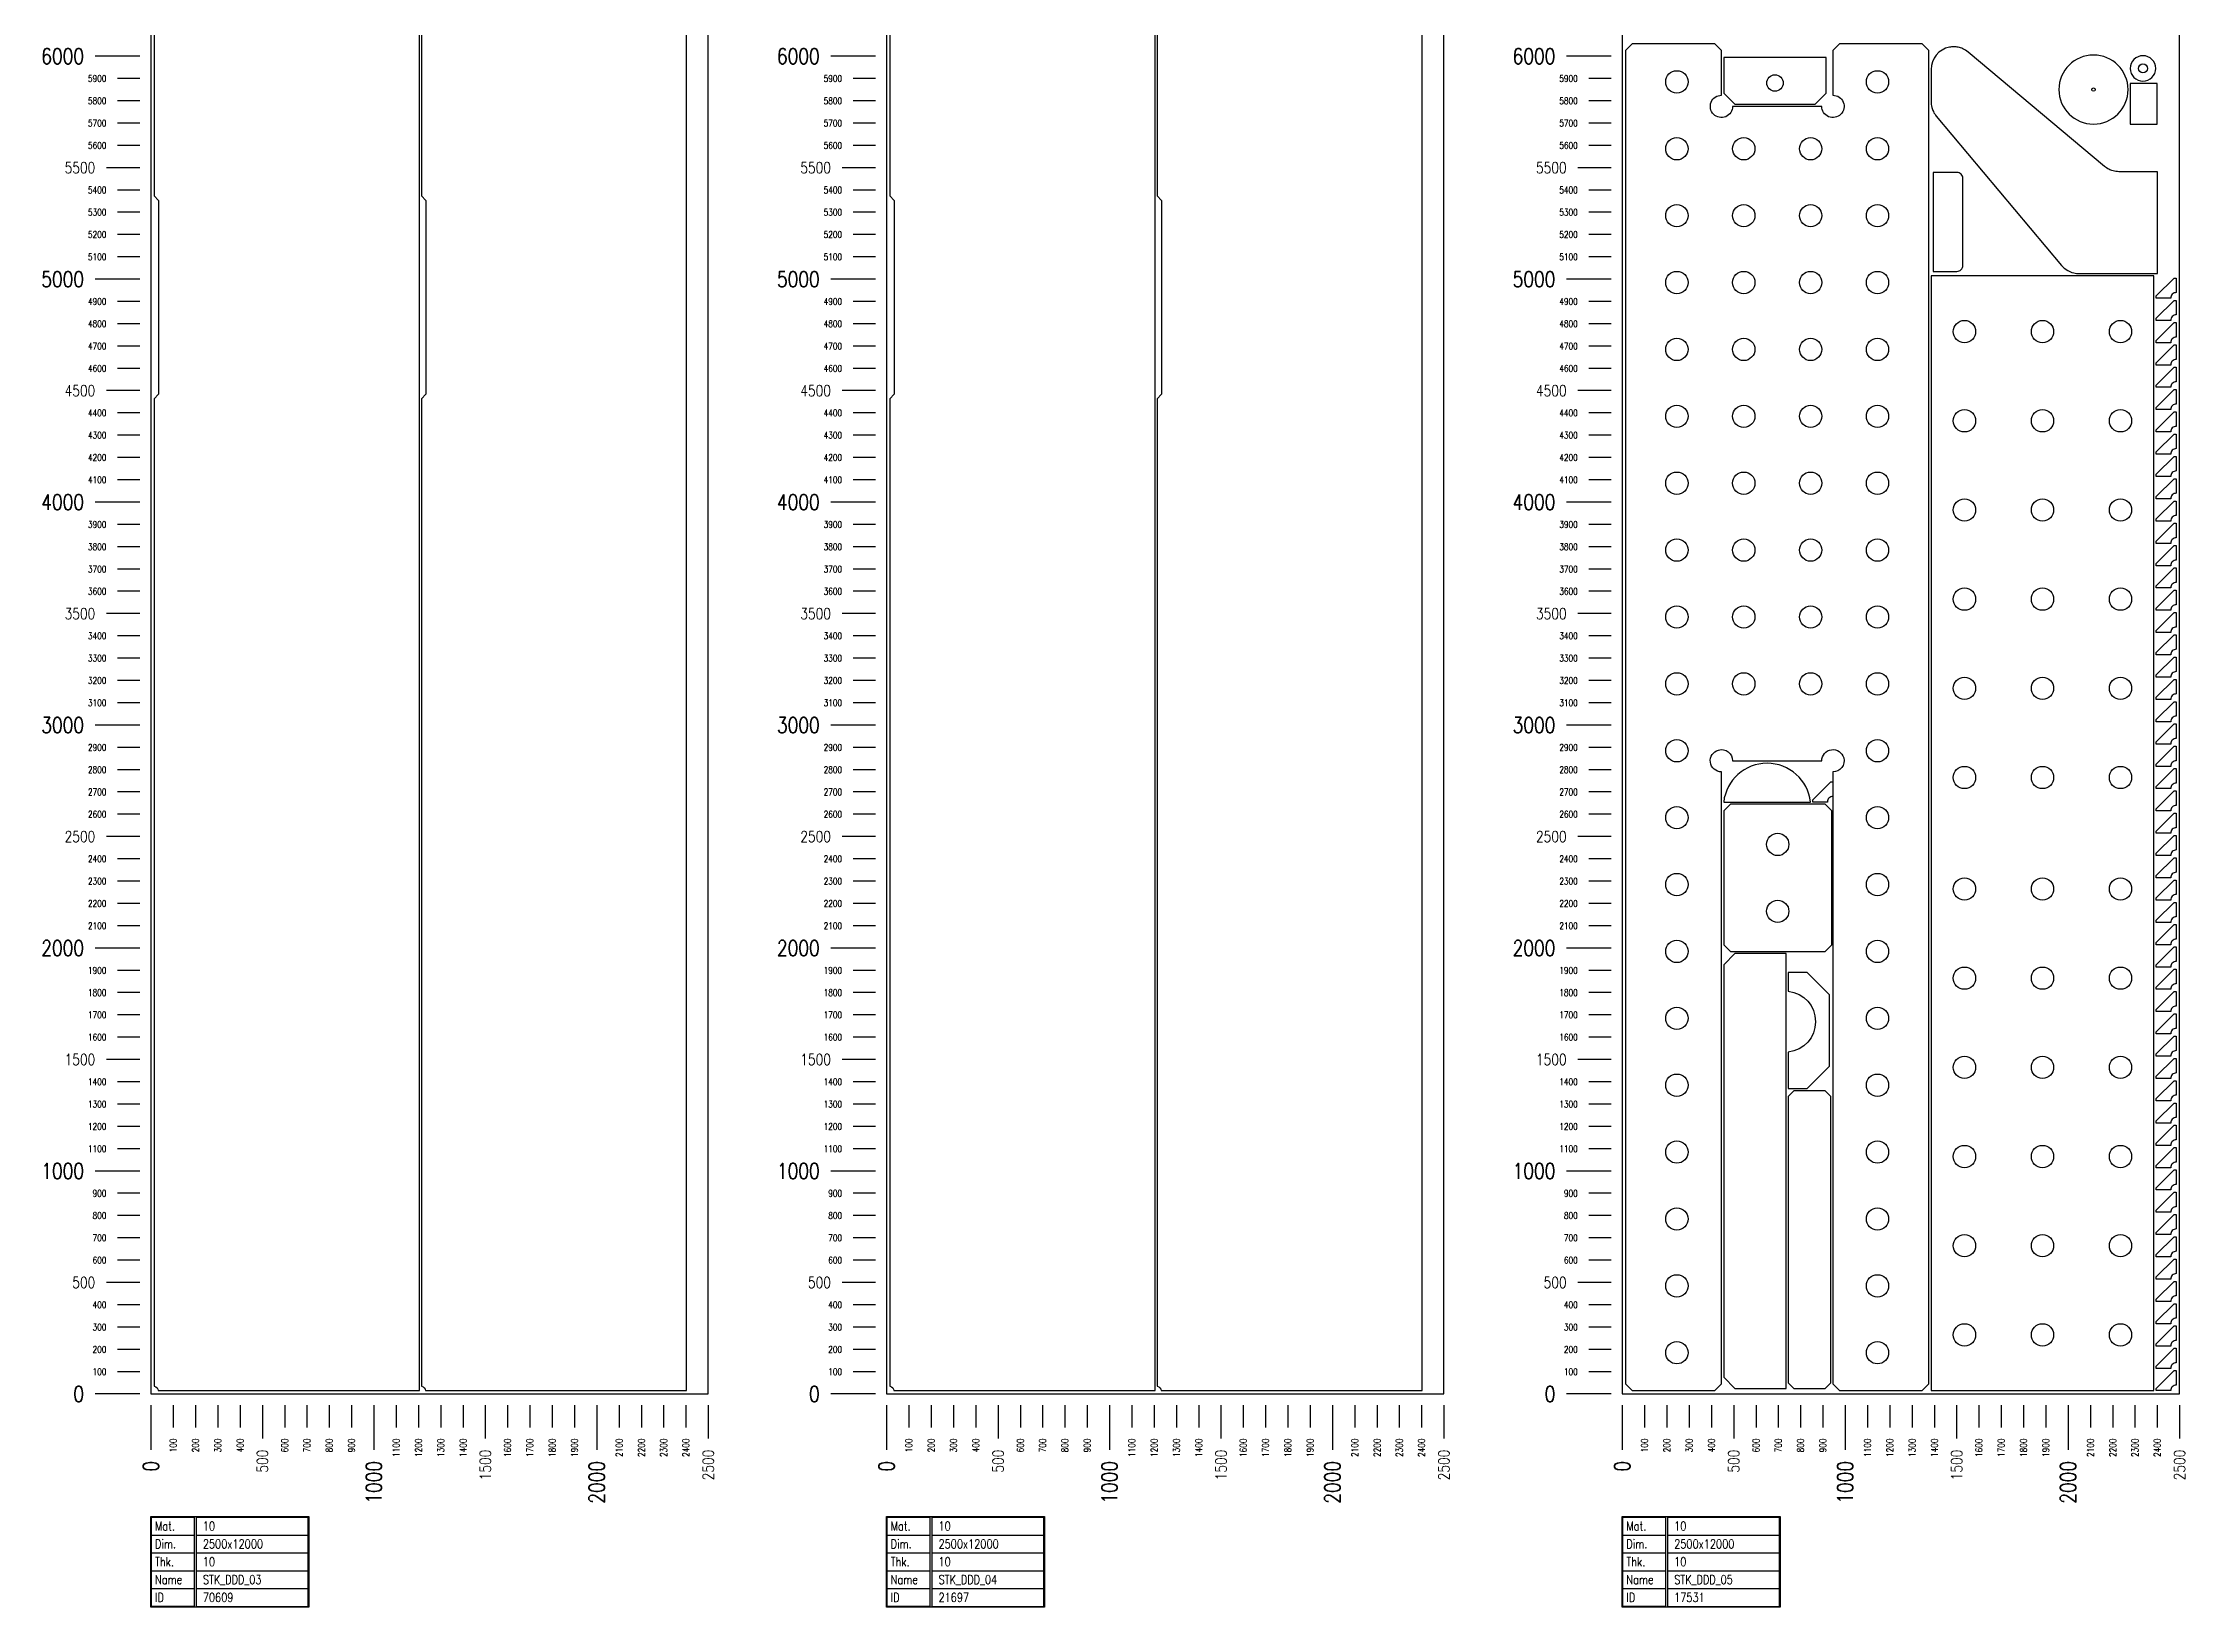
# Model space of a CAD drawing. Header units: millimetres. Extents: x 28039 to 145264, y 9873 to 40131.
# Drawn here: x 86154 to 95764, y 27140 to 34156 of the extents above; entities that cross this region are included whole.
import ezdxf
from ezdxf.enums import TextEntityAlignment as Align

# ---------------------------------------------------------------- set-up
doc = ezdxf.new("R2010")
doc.units = ezdxf.units.MM
doc.layers.add('TEXT', color=7, linetype='Continuous')
doc.styles.add('EasyCutStyle', font='romans.shx', dxfattribs={"width": 0.8})

# ---------------------------------------------------------------- blocks, each defined once
blk = doc.blocks.new('LogoSheet_70609')
at = {"color": 1}
for p, q in [((-50, 6000), (-250, 6000)), ((-50, 5000), (-250, 5000)), ((-50, 4000), (-250, 4000)), ((-50, 3000), (-250, 3000)), ((-50, 2000), (-250, 2000)), ((-50, 1000), (-250, 1000)), ((-50, 0), (-250, 0)), ((0, -50), (0, -250)), ((1000, -50), (1000, -250)), ((2000, -50), (2000, -250)), ((203.4, -553), (705.2, -553)), ((203.4, -633), (705.2, -633)), ((203.4, -713), (705.2, -713)), ((203.4, -793), (705.2, -793)), ((203.4, -873), (705.2, -873))]:
    blk.add_line(p, q, dxfattribs=at)
at = {"color": 2}
for p, q in [((-50, 5900), (-150, 5900)), ((-50, 5800), (-150, 5800)), ((-50, 5700), (-150, 5700)), ((-50, 5600), (-150, 5600)), ((-50, 5400), (-150, 5400)), ((-50, 5300), (-150, 5300)), ((-50, 5200), (-150, 5200)), ((-50, 5100), (-150, 5100)), ((-50, 4900), (-150, 4900)), ((-50, 4800), (-150, 4800)), ((-50, 4700), (-150, 4700)), ((-50, 4600), (-150, 4600)), ((-50, 4400), (-150, 4400)), ((-50, 4300), (-150, 4300)), ((-50, 4200), (-150, 4200)), ((-50, 4100), (-150, 4100)), ((-50, 3900), (-150, 3900)), ((-50, 3800), (-150, 3800)), ((-50, 3700), (-150, 3700)), ((-50, 3600), (-150, 3600)), ((-50, 3400), (-150, 3400)), ((-50, 3300), (-150, 3300)), ((-50, 3200), (-150, 3200)), ((-50, 3100), (-150, 3100)), ((-50, 2900), (-150, 2900)), ((-50, 2800), (-150, 2800)), ((-50, 2700), (-150, 2700)), ((-50, 2600), (-150, 2600)), ((-50, 2400), (-150, 2400)), ((-50, 2300), (-150, 2300)), ((-50, 2200), (-150, 2200)), ((-50, 2100), (-150, 2100)), ((-50, 1900), (-150, 1900)), ((-50, 1800), (-150, 1800)), ((-50, 1700), (-150, 1700)), ((-50, 1600), (-150, 1600)), ((-50, 1400), (-150, 1400)), ((-50, 1300), (-150, 1300)), ((-50, 1200), (-150, 1200)), ((-50, 1100), (-150, 1100)), ((-50, 900), (-150, 900)), ((-50, 800), (-150, 800)), ((-50, 700), (-150, 700)), ((-50, 600), (-150, 600)), ((-50, 400), (-150, 400)), ((-50, 300), (-150, 300)), ((-50, 200), (-150, 200)), ((-50, 100), (-150, 100)), ((100, -50), (100, -150)), ((200, -50), (200, -150)), ((300, -50), (300, -150)), ((400, -50), (400, -150)), ((600, -50), (600, -150)), ((700, -50), (700, -150)), ((800, -50), (800, -150)), ((900, -50), (900, -150)), ((1100, -50), (1100, -150)), ((1200, -50), (1200, -150)), ((1300, -50), (1300, -150)), ((1400, -50), (1400, -150)), ((1600, -50), (1600, -150)), ((1700, -50), (1700, -150)), ((1800, -50), (1800, -150)), ((1900, -50), (1900, -150)), ((2100, -50), (2100, -150)), ((2200, -50), (2200, -150)), ((2300, -50), (2300, -150)), ((2400, -50), (2400, -150))]:
    blk.add_line(p, q, dxfattribs=at)
at = {"color": 7}
for p, q in [((-50, 5500), (-200, 5500)), ((-50, 4500), (-200, 4500)), ((-50, 3500), (-200, 3500)), ((-50, 2500), (-200, 2500)), ((-50, 1500), (-200, 1500)), ((-50, 500), (-200, 500)), ((500, -50), (500, -200)), ((1500, -50), (1500, -200)), ((2500, -50), (2500, -200))]:
    blk.add_line(p, q, dxfattribs=at)
at = {"color": 5}
for p, q in [((3, -553), (193.4, -553)), ((3, -633), (193.4, -633)), ((3, -713), (193.4, -713)), ((3, -793), (193.4, -793)), ((3, -873), (193.4, -873))]:
    blk.add_line(p, q, dxfattribs=at)
blk.add_line((193.4, -633), (193.4, -953))
blk.add_lwpolyline([(0, -550), (708.2, -550), (708.2, -956), (0, -956)], close=True)
blk.add_lwpolyline([(3, -553), (193.4, -553), (193.4, -953), (3, -953)], close=True, dxfattribs=at)
at = {"color": 1}
blk.add_lwpolyline([(705.2, -553), (203.4, -553), (203.4, -953), (705.2, -953)], close=True, dxfattribs=at)
at = {"color": 7, "style": 'EasyCutStyle', "width": 0.8}
for s, height, p in [('6000', 70, (-300, 6000)), ('5900', 30, (-200, 5900)), ('5800', 30, (-200, 5800)), ('5700', 30, (-200, 5700)), ('5600', 30, (-200, 5600)), ('5500', 50, (-250, 5500)), ('5400', 30, (-200, 5400)), ('5300', 30, (-200, 5300)), ('5200', 30, (-200, 5200)), ('5100', 30, (-200, 5100)), ('5000', 70, (-300, 5000)), ('4900', 30, (-200, 4900)), ('4800', 30, (-200, 4800)), ('4700', 30, (-200, 4700)), ('4600', 30, (-200, 4600)), ('4500', 50, (-250, 4500)), ('4400', 30, (-200, 4400)), ('4300', 30, (-200, 4300)), ('4200', 30, (-200, 4200)), ('4100', 30, (-200, 4100)), ('4000', 70, (-300, 4000)), ('3900', 30, (-200, 3900)), ('3800', 30, (-200, 3800)), ('3700', 30, (-200, 3700)), ('3600', 30, (-200, 3600)), ('3500', 50, (-250, 3500)), ('3400', 30, (-200, 3400)), ('3300', 30, (-200, 3300)), ('3200', 30, (-200, 3200)), ('3100', 30, (-200, 3100)), ('3000', 70, (-300, 3000)), ('2900', 30, (-200, 2900)), ('2800', 30, (-200, 2800)), ('2700', 30, (-200, 2700)), ('2600', 30, (-200, 2600)), ('2500', 50, (-250, 2500)), ('2400', 30, (-200, 2400)), ('2300', 30, (-200, 2300)), ('2200', 30, (-200, 2200)), ('2100', 30, (-200, 2100)), ('2000', 70, (-300, 2000)), ('1900', 30, (-200, 1900)), ('1800', 30, (-200, 1800)), ('1700', 30, (-200, 1700)), ('1600', 30, (-200, 1600)), ('1500', 50, (-250, 1500)), ('1400', 30, (-200, 1400)), ('1300', 30, (-200, 1300)), ('1200', 30, (-200, 1200)), ('1100', 30, (-200, 1100)), ('1000', 70, (-300, 1000)), ('900', 30, (-200, 900)), ('800', 30, (-200, 800)), ('700', 30, (-200, 700)), ('600', 30, (-200, 600)), ('500', 50, (-250, 500)), ('400', 30, (-200, 400)), ('300', 30, (-200, 300)), ('200', 30, (-200, 200)), ('100', 30, (-200, 100)), ('0', 70, (-300, 0))]:
    blk.add_text(s, height=height, dxfattribs=at).set_placement(p, align=Align.MIDDLE_RIGHT)
for s, height, p in [('100', 30, (100, -200)), ('200', 30, (200, -200)), ('300', 30, (300, -200)), ('400', 30, (400, -200)), ('500', 50, (500, -250)), ('600', 30, (600, -200)), ('700', 30, (700, -200)), ('800', 30, (800, -200)), ('900', 30, (900, -200)), ('1100', 30, (1100, -200)), ('1200', 30, (1200, -200)), ('1300', 30, (1300, -200)), ('1400', 30, (1400, -200)), ('1500', 50, (1500, -250)), ('1600', 30, (1600, -200)), ('1700', 30, (1700, -200)), ('1800', 30, (1800, -200)), ('1900', 30, (1900, -200)), ('2100', 30, (2100, -200)), ('2200', 30, (2200, -200)), ('2300', 30, (2300, -200)), ('2400', 30, (2400, -200)), ('2500', 50, (2500, -250)), ('0', 70, (0, -300)), ('1000', 70, (1000, -300)), ('2000', 70, (2000, -300))]:
    blk.add_text(s, height=height, rotation=90, dxfattribs=at).set_placement(p, align=Align.MIDDLE_RIGHT)
at = {"style": 'EasyCutStyle', "width": 0.8}
for tag, p in [('MATERIAL_SHEET', (232.8, -612.4)), ('DIMENSION_SHEET', (232.8, -692.4)), ('THICKNESS_SHEET', (232.8, -772.4)), ('NAME_SHEET', (232.8, -852.4)), ('ID_SHEET', (232.8, -932.4))]:
    blk.add_attdef(tag, p, '', height=40, dxfattribs=at)
at = {"layer": 'TEXT', "color": 251, "style": 'EasyCutStyle', "width": 0.8}
for s, p in [('Mat.', (18.4, -612.4)), ('Dim.', (18.4, -692.4)), ('Thk.', (18.4, -772.4)), ('Name', (18.4, -852.4)), ('ID', (18.4, -932.4))]:
    blk.add_text(s, height=40, dxfattribs=at).set_placement(p)
blk = doc.blocks.new('LogoSheet_21697')
at = {"color": 1}
for p, q in [((-50, 6000), (-250, 6000)), ((-50, 5000), (-250, 5000)), ((-50, 4000), (-250, 4000)), ((-50, 3000), (-250, 3000)), ((-50, 2000), (-250, 2000)), ((-50, 1000), (-250, 1000)), ((-50, 0), (-250, 0)), ((0, -50), (0, -250)), ((1000, -50), (1000, -250)), ((2000, -50), (2000, -250)), ((203.4, -553), (705.2, -553)), ((203.4, -633), (705.2, -633)), ((203.4, -713), (705.2, -713)), ((203.4, -793), (705.2, -793)), ((203.4, -873), (705.2, -873))]:
    blk.add_line(p, q, dxfattribs=at)
at = {"color": 2}
for p, q in [((-50, 5900), (-150, 5900)), ((-50, 5800), (-150, 5800)), ((-50, 5700), (-150, 5700)), ((-50, 5600), (-150, 5600)), ((-50, 5400), (-150, 5400)), ((-50, 5300), (-150, 5300)), ((-50, 5200), (-150, 5200)), ((-50, 5100), (-150, 5100)), ((-50, 4900), (-150, 4900)), ((-50, 4800), (-150, 4800)), ((-50, 4700), (-150, 4700)), ((-50, 4600), (-150, 4600)), ((-50, 4400), (-150, 4400)), ((-50, 4300), (-150, 4300)), ((-50, 4200), (-150, 4200)), ((-50, 4100), (-150, 4100)), ((-50, 3900), (-150, 3900)), ((-50, 3800), (-150, 3800)), ((-50, 3700), (-150, 3700)), ((-50, 3600), (-150, 3600)), ((-50, 3400), (-150, 3400)), ((-50, 3300), (-150, 3300)), ((-50, 3200), (-150, 3200)), ((-50, 3100), (-150, 3100)), ((-50, 2900), (-150, 2900)), ((-50, 2800), (-150, 2800)), ((-50, 2700), (-150, 2700)), ((-50, 2600), (-150, 2600)), ((-50, 2400), (-150, 2400)), ((-50, 2300), (-150, 2300)), ((-50, 2200), (-150, 2200)), ((-50, 2100), (-150, 2100)), ((-50, 1900), (-150, 1900)), ((-50, 1800), (-150, 1800)), ((-50, 1700), (-150, 1700)), ((-50, 1600), (-150, 1600)), ((-50, 1400), (-150, 1400)), ((-50, 1300), (-150, 1300)), ((-50, 1200), (-150, 1200)), ((-50, 1100), (-150, 1100)), ((-50, 900), (-150, 900)), ((-50, 800), (-150, 800)), ((-50, 700), (-150, 700)), ((-50, 600), (-150, 600)), ((-50, 400), (-150, 400)), ((-50, 300), (-150, 300)), ((-50, 200), (-150, 200)), ((-50, 100), (-150, 100)), ((100, -50), (100, -150)), ((200, -50), (200, -150)), ((300, -50), (300, -150)), ((400, -50), (400, -150)), ((600, -50), (600, -150)), ((700, -50), (700, -150)), ((800, -50), (800, -150)), ((900, -50), (900, -150)), ((1100, -50), (1100, -150)), ((1200, -50), (1200, -150)), ((1300, -50), (1300, -150)), ((1400, -50), (1400, -150)), ((1600, -50), (1600, -150)), ((1700, -50), (1700, -150)), ((1800, -50), (1800, -150)), ((1900, -50), (1900, -150)), ((2100, -50), (2100, -150)), ((2200, -50), (2200, -150)), ((2300, -50), (2300, -150)), ((2400, -50), (2400, -150))]:
    blk.add_line(p, q, dxfattribs=at)
at = {"color": 7}
for p, q in [((-50, 5500), (-200, 5500)), ((-50, 4500), (-200, 4500)), ((-50, 3500), (-200, 3500)), ((-50, 2500), (-200, 2500)), ((-50, 1500), (-200, 1500)), ((-50, 500), (-200, 500)), ((500, -50), (500, -200)), ((1500, -50), (1500, -200)), ((2500, -50), (2500, -200))]:
    blk.add_line(p, q, dxfattribs=at)
at = {"color": 5}
for p, q in [((3, -553), (193.4, -553)), ((3, -633), (193.4, -633)), ((3, -713), (193.4, -713)), ((3, -793), (193.4, -793)), ((3, -873), (193.4, -873))]:
    blk.add_line(p, q, dxfattribs=at)
blk.add_line((193.4, -633), (193.4, -953))
blk.add_lwpolyline([(0, -550), (708.2, -550), (708.2, -956), (0, -956)], close=True)
blk.add_lwpolyline([(3, -553), (193.4, -553), (193.4, -953), (3, -953)], close=True, dxfattribs=at)
at = {"color": 1}
blk.add_lwpolyline([(705.2, -553), (203.4, -553), (203.4, -953), (705.2, -953)], close=True, dxfattribs=at)
at = {"color": 7, "style": 'EasyCutStyle', "width": 0.8}
for s, height, p in [('6000', 70, (-300, 6000)), ('5900', 30, (-200, 5900)), ('5800', 30, (-200, 5800)), ('5700', 30, (-200, 5700)), ('5600', 30, (-200, 5600)), ('5500', 50, (-250, 5500)), ('5400', 30, (-200, 5400)), ('5300', 30, (-200, 5300)), ('5200', 30, (-200, 5200)), ('5100', 30, (-200, 5100)), ('5000', 70, (-300, 5000)), ('4900', 30, (-200, 4900)), ('4800', 30, (-200, 4800)), ('4700', 30, (-200, 4700)), ('4600', 30, (-200, 4600)), ('4500', 50, (-250, 4500)), ('4400', 30, (-200, 4400)), ('4300', 30, (-200, 4300)), ('4200', 30, (-200, 4200)), ('4100', 30, (-200, 4100)), ('4000', 70, (-300, 4000)), ('3900', 30, (-200, 3900)), ('3800', 30, (-200, 3800)), ('3700', 30, (-200, 3700)), ('3600', 30, (-200, 3600)), ('3500', 50, (-250, 3500)), ('3400', 30, (-200, 3400)), ('3300', 30, (-200, 3300)), ('3200', 30, (-200, 3200)), ('3100', 30, (-200, 3100)), ('3000', 70, (-300, 3000)), ('2900', 30, (-200, 2900)), ('2800', 30, (-200, 2800)), ('2700', 30, (-200, 2700)), ('2600', 30, (-200, 2600)), ('2500', 50, (-250, 2500)), ('2400', 30, (-200, 2400)), ('2300', 30, (-200, 2300)), ('2200', 30, (-200, 2200)), ('2100', 30, (-200, 2100)), ('2000', 70, (-300, 2000)), ('1900', 30, (-200, 1900)), ('1800', 30, (-200, 1800)), ('1700', 30, (-200, 1700)), ('1600', 30, (-200, 1600)), ('1500', 50, (-250, 1500)), ('1400', 30, (-200, 1400)), ('1300', 30, (-200, 1300)), ('1200', 30, (-200, 1200)), ('1100', 30, (-200, 1100)), ('1000', 70, (-300, 1000)), ('900', 30, (-200, 900)), ('800', 30, (-200, 800)), ('700', 30, (-200, 700)), ('600', 30, (-200, 600)), ('500', 50, (-250, 500)), ('400', 30, (-200, 400)), ('300', 30, (-200, 300)), ('200', 30, (-200, 200)), ('100', 30, (-200, 100)), ('0', 70, (-300, 0))]:
    blk.add_text(s, height=height, dxfattribs=at).set_placement(p, align=Align.MIDDLE_RIGHT)
for s, height, p in [('100', 30, (100, -200)), ('200', 30, (200, -200)), ('300', 30, (300, -200)), ('400', 30, (400, -200)), ('500', 50, (500, -250)), ('600', 30, (600, -200)), ('700', 30, (700, -200)), ('800', 30, (800, -200)), ('900', 30, (900, -200)), ('1100', 30, (1100, -200)), ('1200', 30, (1200, -200)), ('1300', 30, (1300, -200)), ('1400', 30, (1400, -200)), ('1500', 50, (1500, -250)), ('1600', 30, (1600, -200)), ('1700', 30, (1700, -200)), ('1800', 30, (1800, -200)), ('1900', 30, (1900, -200)), ('2100', 30, (2100, -200)), ('2200', 30, (2200, -200)), ('2300', 30, (2300, -200)), ('2400', 30, (2400, -200)), ('2500', 50, (2500, -250)), ('0', 70, (0, -300)), ('1000', 70, (1000, -300)), ('2000', 70, (2000, -300))]:
    blk.add_text(s, height=height, rotation=90, dxfattribs=at).set_placement(p, align=Align.MIDDLE_RIGHT)
at = {"style": 'EasyCutStyle', "width": 0.8}
for tag, p in [('MATERIAL_SHEET', (232.8, -612.4)), ('DIMENSION_SHEET', (232.8, -692.4)), ('THICKNESS_SHEET', (232.8, -772.4)), ('NAME_SHEET', (232.8, -852.4)), ('ID_SHEET', (232.8, -932.4))]:
    blk.add_attdef(tag, p, '', height=40, dxfattribs=at)
at = {"layer": 'TEXT', "color": 251, "style": 'EasyCutStyle', "width": 0.8}
for s, p in [('Mat.', (18.4, -612.4)), ('Dim.', (18.4, -692.4)), ('Thk.', (18.4, -772.4)), ('Name', (18.4, -852.4)), ('ID', (18.4, -932.4))]:
    blk.add_text(s, height=40, dxfattribs=at).set_placement(p)
blk = doc.blocks.new('LogoSheet_17531')
at = {"color": 1}
for p, q in [((-50, 6000), (-250, 6000)), ((-50, 5000), (-250, 5000)), ((-50, 4000), (-250, 4000)), ((-50, 3000), (-250, 3000)), ((-50, 2000), (-250, 2000)), ((-50, 1000), (-250, 1000)), ((-50, 0), (-250, 0)), ((0, -50), (0, -250)), ((1000, -50), (1000, -250)), ((2000, -50), (2000, -250)), ((203.4, -553), (705.2, -553)), ((203.4, -633), (705.2, -633)), ((203.4, -713), (705.2, -713)), ((203.4, -793), (705.2, -793)), ((203.4, -873), (705.2, -873))]:
    blk.add_line(p, q, dxfattribs=at)
at = {"color": 2}
for p, q in [((-50, 5900), (-150, 5900)), ((-50, 5800), (-150, 5800)), ((-50, 5700), (-150, 5700)), ((-50, 5600), (-150, 5600)), ((-50, 5400), (-150, 5400)), ((-50, 5300), (-150, 5300)), ((-50, 5200), (-150, 5200)), ((-50, 5100), (-150, 5100)), ((-50, 4900), (-150, 4900)), ((-50, 4800), (-150, 4800)), ((-50, 4700), (-150, 4700)), ((-50, 4600), (-150, 4600)), ((-50, 4400), (-150, 4400)), ((-50, 4300), (-150, 4300)), ((-50, 4200), (-150, 4200)), ((-50, 4100), (-150, 4100)), ((-50, 3900), (-150, 3900)), ((-50, 3800), (-150, 3800)), ((-50, 3700), (-150, 3700)), ((-50, 3600), (-150, 3600)), ((-50, 3400), (-150, 3400)), ((-50, 3300), (-150, 3300)), ((-50, 3200), (-150, 3200)), ((-50, 3100), (-150, 3100)), ((-50, 2900), (-150, 2900)), ((-50, 2800), (-150, 2800)), ((-50, 2700), (-150, 2700)), ((-50, 2600), (-150, 2600)), ((-50, 2400), (-150, 2400)), ((-50, 2300), (-150, 2300)), ((-50, 2200), (-150, 2200)), ((-50, 2100), (-150, 2100)), ((-50, 1900), (-150, 1900)), ((-50, 1800), (-150, 1800)), ((-50, 1700), (-150, 1700)), ((-50, 1600), (-150, 1600)), ((-50, 1400), (-150, 1400)), ((-50, 1300), (-150, 1300)), ((-50, 1200), (-150, 1200)), ((-50, 1100), (-150, 1100)), ((-50, 900), (-150, 900)), ((-50, 800), (-150, 800)), ((-50, 700), (-150, 700)), ((-50, 600), (-150, 600)), ((-50, 400), (-150, 400)), ((-50, 300), (-150, 300)), ((-50, 200), (-150, 200)), ((-50, 100), (-150, 100)), ((100, -50), (100, -150)), ((200, -50), (200, -150)), ((300, -50), (300, -150)), ((400, -50), (400, -150)), ((600, -50), (600, -150)), ((700, -50), (700, -150)), ((800, -50), (800, -150)), ((900, -50), (900, -150)), ((1100, -50), (1100, -150)), ((1200, -50), (1200, -150)), ((1300, -50), (1300, -150)), ((1400, -50), (1400, -150)), ((1600, -50), (1600, -150)), ((1700, -50), (1700, -150)), ((1800, -50), (1800, -150)), ((1900, -50), (1900, -150)), ((2100, -50), (2100, -150)), ((2200, -50), (2200, -150)), ((2300, -50), (2300, -150)), ((2400, -50), (2400, -150))]:
    blk.add_line(p, q, dxfattribs=at)
at = {"color": 7}
for p, q in [((-50, 5500), (-200, 5500)), ((-50, 4500), (-200, 4500)), ((-50, 3500), (-200, 3500)), ((-50, 2500), (-200, 2500)), ((-50, 1500), (-200, 1500)), ((-50, 500), (-200, 500)), ((500, -50), (500, -200)), ((1500, -50), (1500, -200)), ((2500, -50), (2500, -200))]:
    blk.add_line(p, q, dxfattribs=at)
at = {"color": 5}
for p, q in [((3, -553), (193.4, -553)), ((3, -633), (193.4, -633)), ((3, -713), (193.4, -713)), ((3, -793), (193.4, -793)), ((3, -873), (193.4, -873))]:
    blk.add_line(p, q, dxfattribs=at)
blk.add_line((193.4, -633), (193.4, -953))
blk.add_lwpolyline([(0, -550), (708.2, -550), (708.2, -956), (0, -956)], close=True)
blk.add_lwpolyline([(3, -553), (193.4, -553), (193.4, -953), (3, -953)], close=True, dxfattribs=at)
at = {"color": 1}
blk.add_lwpolyline([(705.2, -553), (203.4, -553), (203.4, -953), (705.2, -953)], close=True, dxfattribs=at)
at = {"color": 7, "style": 'EasyCutStyle', "width": 0.8}
for s, height, p in [('6000', 70, (-300, 6000)), ('5900', 30, (-200, 5900)), ('5800', 30, (-200, 5800)), ('5700', 30, (-200, 5700)), ('5600', 30, (-200, 5600)), ('5500', 50, (-250, 5500)), ('5400', 30, (-200, 5400)), ('5300', 30, (-200, 5300)), ('5200', 30, (-200, 5200)), ('5100', 30, (-200, 5100)), ('5000', 70, (-300, 5000)), ('4900', 30, (-200, 4900)), ('4800', 30, (-200, 4800)), ('4700', 30, (-200, 4700)), ('4600', 30, (-200, 4600)), ('4500', 50, (-250, 4500)), ('4400', 30, (-200, 4400)), ('4300', 30, (-200, 4300)), ('4200', 30, (-200, 4200)), ('4100', 30, (-200, 4100)), ('4000', 70, (-300, 4000)), ('3900', 30, (-200, 3900)), ('3800', 30, (-200, 3800)), ('3700', 30, (-200, 3700)), ('3600', 30, (-200, 3600)), ('3500', 50, (-250, 3500)), ('3400', 30, (-200, 3400)), ('3300', 30, (-200, 3300)), ('3200', 30, (-200, 3200)), ('3100', 30, (-200, 3100)), ('3000', 70, (-300, 3000)), ('2900', 30, (-200, 2900)), ('2800', 30, (-200, 2800)), ('2700', 30, (-200, 2700)), ('2600', 30, (-200, 2600)), ('2500', 50, (-250, 2500)), ('2400', 30, (-200, 2400)), ('2300', 30, (-200, 2300)), ('2200', 30, (-200, 2200)), ('2100', 30, (-200, 2100)), ('2000', 70, (-300, 2000)), ('1900', 30, (-200, 1900)), ('1800', 30, (-200, 1800)), ('1700', 30, (-200, 1700)), ('1600', 30, (-200, 1600)), ('1500', 50, (-250, 1500)), ('1400', 30, (-200, 1400)), ('1300', 30, (-200, 1300)), ('1200', 30, (-200, 1200)), ('1100', 30, (-200, 1100)), ('1000', 70, (-300, 1000)), ('900', 30, (-200, 900)), ('800', 30, (-200, 800)), ('700', 30, (-200, 700)), ('600', 30, (-200, 600)), ('500', 50, (-250, 500)), ('400', 30, (-200, 400)), ('300', 30, (-200, 300)), ('200', 30, (-200, 200)), ('100', 30, (-200, 100)), ('0', 70, (-300, 0))]:
    blk.add_text(s, height=height, dxfattribs=at).set_placement(p, align=Align.MIDDLE_RIGHT)
for s, height, p in [('100', 30, (100, -200)), ('200', 30, (200, -200)), ('300', 30, (300, -200)), ('400', 30, (400, -200)), ('500', 50, (500, -250)), ('600', 30, (600, -200)), ('700', 30, (700, -200)), ('800', 30, (800, -200)), ('900', 30, (900, -200)), ('1100', 30, (1100, -200)), ('1200', 30, (1200, -200)), ('1300', 30, (1300, -200)), ('1400', 30, (1400, -200)), ('1500', 50, (1500, -250)), ('1600', 30, (1600, -200)), ('1700', 30, (1700, -200)), ('1800', 30, (1800, -200)), ('1900', 30, (1900, -200)), ('2100', 30, (2100, -200)), ('2200', 30, (2200, -200)), ('2300', 30, (2300, -200)), ('2400', 30, (2400, -200)), ('2500', 50, (2500, -250)), ('0', 70, (0, -300)), ('1000', 70, (1000, -300)), ('2000', 70, (2000, -300))]:
    blk.add_text(s, height=height, rotation=90, dxfattribs=at).set_placement(p, align=Align.MIDDLE_RIGHT)
at = {"style": 'EasyCutStyle', "width": 0.8}
for tag, p in [('MATERIAL_SHEET', (232.8, -612.4)), ('DIMENSION_SHEET', (232.8, -692.4)), ('THICKNESS_SHEET', (232.8, -772.4)), ('NAME_SHEET', (232.8, -852.4)), ('ID_SHEET', (232.8, -932.4))]:
    blk.add_attdef(tag, p, '', height=40, dxfattribs=at)
at = {"layer": 'TEXT', "color": 251, "style": 'EasyCutStyle', "width": 0.8}
for s, p in [('Mat.', (18.4, -612.4)), ('Dim.', (18.4, -692.4)), ('Thk.', (18.4, -772.4)), ('Name', (18.4, -852.4)), ('ID', (18.4, -932.4))]:
    blk.add_text(s, height=40, dxfattribs=at).set_placement(p)

msp = doc.modelspace()

# ---------------------------------------------------------------- linework, layer by layer
at = {"color": 34, "true_color": 0x945a17}
for points in [[(86638.8, 28095.9), (89138.8, 28095.9), (89138.8, 40095.9), (86638.8, 40095.9)], [(89938.8, 28095.9), (92438.8, 28095.9), (92438.8, 40095.9), (89938.8, 40095.9)], [(93238.8, 28095.9), (95738.8, 28095.9), (95738.8, 40095.9), (93238.8, 40095.9)]]:
    msp.add_lwpolyline(points, close=True, dxfattribs=at)
at = {"color": 2, "elevation": 0}
for points in [[(87842.8, 28110.9), (87842.8, 37918.2), (86671.1, 37918.2, -0.37985), (86653.5, 37898.3), (86653.5, 33469.4), (86673.5, 33449.3), (86672.9, 33449.3), (86672.9, 32579.7), (86673.5, 32579.7), (86653.5, 32559.7), (86653.5, 28130.7, -0.37985), (86671.1, 28110.9)], [(89041.8, 28110.9), (89041.8, 37918.2), (87870.1, 37918.2, -0.37985), (87852.5, 37898.3), (87852.5, 33469.4), (87872.5, 33449.3), (87871.9, 33449.3), (87871.9, 32579.7), (87872.5, 32579.7), (87852.5, 32559.7), (87852.5, 28130.7, -0.37985), (87870.1, 28110.9)], [(91142.8, 28110.9), (91142.8, 37918.2), (89971.1, 37918.2, -0.37985), (89953.5, 37898.3), (89953.5, 33469.4), (89973.5, 33449.3), (89972.9, 33449.3), (89972.9, 32579.7), (89973.5, 32579.7), (89953.5, 32559.7), (89953.5, 28130.7, -0.37985), (89971.1, 28110.9)], [(92341.8, 28110.9), (92341.8, 37918.2), (91170.1, 37918.2, -0.37985), (91152.5, 37898.3), (91152.5, 33469.4), (91172.5, 33449.3), (91171.9, 33449.3), (91171.9, 32579.7), (91172.5, 32579.7), (91152.5, 32559.7), (91152.5, 28130.7, -0.37985), (91170.1, 28110.9)], [(94232.1, 30948.8, -0.493099), (94183.8, 30885.9), (94183.8, 28140.9), (94213.8, 28110.9), (94583.8, 28110.9), (94613.8, 28140.9), (94613.8, 34120.9), (94583.8, 34150.9), (94213.8, 34150.9), (94183.8, 34120.9), (94183.8, 33920.9, -2.414214), (94133.8, 33870.9), (93733.8, 33870.9, -2.414214), (93683.8, 33920.9), (93683.8, 34120.9), (93653.8, 34150.9), (93283.8, 34150.9), (93253.8, 34120.9), (93253.8, 28140.9), (93283.8, 28110.9), (93653.8, 28110.9), (93683.8, 28140.9), (93683.8, 30885.9, -0.877306), (93670.8, 30984.2, -0.493242), (93733.8, 30935.9), (94133.8, 30935.9, -0.876546)], [(94726.1, 34138, 0.047662), (94706.8, 34136.3, 0.361559), (94623.8, 34036.4), (94623.8, 33892.6, 0.065553), (94627.2, 33866.3, 0.049129), (94634.3, 33847.6, 0.060063), (94647.5, 33827.3), (95209.8, 33157.2, 0.065537), (95229.4, 33139.2, 0.094409), (95264.1, 33123.7, 0.058698), (95287.7, 33120.9), (95639.8, 33120.9), (95639.8, 33578.1), (95466.6, 33578.1, -0.06554), (95440.3, 33581.5, -0.049134), (95421.7, 33588.6, -0.060063), (95401.3, 33601.8), (94790.7, 34114.2, 0.071033), (94766.3, 34129.4, 0.053239), (94745.7, 34136, 0.048781)], [(95352.6, 33791.2, 1), (95352.6, 34101.2, 1)], [(95574.6, 33984.2, 1), (95574.6, 34098.2, 1)], [(94739.7, 33130.9, 0.414214), (94766.7, 33157.9), (94766.7, 33547.9, 0.414214), (94739.7, 33574.9), (94633.7, 33574.9), (94633.7, 33130.9)], [(93693.7, 30750.8), (94083.3, 30750.8, 0.893344)], [(94068.7, 29465.8), (94168.7, 29565.8), (94168.7, 29885.8), (94068.7, 29985.8), (93983.7, 29985.8), (93983.7, 29902, -0.896116), (93983.7, 29629.6), (93983.7, 29465.8)]]:
    msp.add_lwpolyline(points, format="xyb", close=True, dxfattribs=at)
at = {"color": 2}
for points in [[(93693.7, 33930.8), (93743.7, 33880.8), (94103.7, 33880.8), (94153.7, 33930.8), (94153.7, 34090.8), (93693.7, 34090.8)], [(95637.6, 33791.2), (95637.6, 33974), (95517.6, 33974), (95517.6, 33791.2)], [(95623.8, 28110.9), (95623.8, 33110.9), (94623.8, 33110.9), (94623.8, 28110.9)], [(94148.7, 30080.8), (94178.7, 30110.8), (94178.7, 30710.8), (94148.7, 30740.8), (93723.7, 30740.8), (93693.7, 30710.8), (93693.7, 30110.8), (93723.7, 30080.8)], [(93973.7, 28120.8), (93973.7, 30070.8), (93743.7, 30070.8), (93693.7, 30020.8), (93693.7, 28170.8), (93743.7, 28120.8)], [(94148.7, 28120.8), (94173.7, 28145.8), (94173.7, 29430.8), (94148.7, 29455.8), (94008.7, 29455.8), (93983.7, 29430.8), (93983.7, 28145.8), (94008.7, 28120.8)]]:
    msp.add_lwpolyline(points, close=True, dxfattribs=at)
at = {"color": 1, "elevation": 0}
for points in [[(95698.8, 33010.9), (95633.8, 33010.9), (95633.8, 33020.9), (95713.8, 33100.9), (95723.8, 33100.9), (95723.8, 33035.9, 0.414214)], [(95698.8, 32910.9), (95633.8, 32910.9), (95633.8, 32920.9), (95713.8, 33000.9), (95723.8, 33000.9), (95723.8, 32935.9, 0.414214)], [(95698.8, 32810.9), (95633.8, 32810.9), (95633.8, 32820.9), (95713.8, 32900.9), (95723.8, 32900.9), (95723.8, 32835.9, 0.414214)], [(95698.8, 32710.9), (95633.8, 32710.9), (95633.8, 32720.9), (95713.8, 32800.9), (95723.8, 32800.9), (95723.8, 32735.9, 0.414214)], [(95698.8, 32610.9), (95633.8, 32610.9), (95633.8, 32620.9), (95713.8, 32700.9), (95723.8, 32700.9), (95723.8, 32635.9, 0.414214)], [(95698.8, 32510.9), (95633.8, 32510.9), (95633.8, 32520.9), (95713.8, 32600.9), (95723.8, 32600.9), (95723.8, 32535.9, 0.414214)], [(95698.8, 32410.9), (95633.8, 32410.9), (95633.8, 32420.9), (95713.8, 32500.9), (95723.8, 32500.9), (95723.8, 32435.9, 0.414214)], [(95698.8, 32310.9), (95633.8, 32310.9), (95633.8, 32320.9), (95713.8, 32400.9), (95723.8, 32400.9), (95723.8, 32335.9, 0.414214)], [(95698.8, 32210.9), (95633.8, 32210.9), (95633.8, 32220.9), (95713.8, 32300.9), (95723.8, 32300.9), (95723.8, 32235.9, 0.414214)], [(95698.8, 32110.9), (95633.8, 32110.9), (95633.8, 32120.9), (95713.8, 32200.9), (95723.8, 32200.9), (95723.8, 32135.9, 0.414214)], [(95698.8, 32010.9), (95633.8, 32010.9), (95633.8, 32020.9), (95713.8, 32100.9), (95723.8, 32100.9), (95723.8, 32035.9, 0.414214)], [(95698.8, 31910.9), (95633.8, 31910.9), (95633.8, 31920.9), (95713.8, 32000.9), (95723.8, 32000.9), (95723.8, 31935.9, 0.414214)], [(95698.8, 31810.9), (95633.8, 31810.9), (95633.8, 31820.9), (95713.8, 31900.9), (95723.8, 31900.9), (95723.8, 31835.9, 0.414214)], [(95698.8, 31710.9), (95633.8, 31710.9), (95633.8, 31720.9), (95713.8, 31800.9), (95723.8, 31800.9), (95723.8, 31735.9, 0.414214)], [(95698.8, 31610.9), (95633.8, 31610.9), (95633.8, 31620.9), (95713.8, 31700.9), (95723.8, 31700.9), (95723.8, 31635.9, 0.414214)], [(95698.8, 31510.9), (95633.8, 31510.9), (95633.8, 31520.9), (95713.8, 31600.9), (95723.8, 31600.9), (95723.8, 31535.9, 0.414214)], [(95698.8, 31410.9), (95633.8, 31410.9), (95633.8, 31420.9), (95713.8, 31500.9), (95723.8, 31500.9), (95723.8, 31435.9, 0.414214)], [(95698.8, 31310.9), (95633.8, 31310.9), (95633.8, 31320.9), (95713.8, 31400.9), (95723.8, 31400.9), (95723.8, 31335.9, 0.414214)], [(95698.8, 31210.9), (95633.8, 31210.9), (95633.8, 31220.9), (95713.8, 31300.9), (95723.8, 31300.9), (95723.8, 31235.9, 0.414214)], [(95698.8, 31110.9), (95633.8, 31110.9), (95633.8, 31120.9), (95713.8, 31200.9), (95723.8, 31200.9), (95723.8, 31135.9, 0.414214)], [(95698.8, 31010.9), (95633.8, 31010.9), (95633.8, 31020.9), (95713.8, 31100.9), (95723.8, 31100.9), (95723.8, 31035.9, 0.414214)], [(95698.8, 30910.9), (95633.8, 30910.9), (95633.8, 30920.9), (95713.8, 31000.9), (95723.8, 31000.9), (95723.8, 30935.9, 0.414214)], [(95698.8, 30810.9), (95633.8, 30810.9), (95633.8, 30820.9), (95713.8, 30900.9), (95723.8, 30900.9), (95723.8, 30835.9, 0.414214)], [(94158.7, 30750.8), (94093.7, 30750.8), (94093.7, 30760.8), (94173.7, 30840.8), (94183.7, 30840.8), (94183.7, 30775.8, 0.414214)], [(95698.8, 30710.9), (95633.8, 30710.9), (95633.8, 30720.9), (95713.8, 30800.9), (95723.8, 30800.9), (95723.8, 30735.9, 0.414214)], [(95698.8, 30610.9), (95633.8, 30610.9), (95633.8, 30620.9), (95713.8, 30700.9), (95723.8, 30700.9), (95723.8, 30635.9, 0.414214)], [(95698.8, 30510.9), (95633.8, 30510.9), (95633.8, 30520.9), (95713.8, 30600.9), (95723.8, 30600.9), (95723.8, 30535.9, 0.414214)], [(95698.8, 30410.9), (95633.8, 30410.9), (95633.8, 30420.9), (95713.8, 30500.9), (95723.8, 30500.9), (95723.8, 30435.9, 0.414214)], [(95698.8, 30310.9), (95633.8, 30310.9), (95633.8, 30320.9), (95713.8, 30400.9), (95723.8, 30400.9), (95723.8, 30335.9, 0.414214)], [(95698.8, 30210.9), (95633.8, 30210.9), (95633.8, 30220.9), (95713.8, 30300.9), (95723.8, 30300.9), (95723.8, 30235.9, 0.414214)], [(95698.8, 30110.9), (95633.8, 30110.9), (95633.8, 30120.9), (95713.8, 30200.9), (95723.8, 30200.9), (95723.8, 30135.9, 0.414214)], [(95698.8, 30010.9), (95633.8, 30010.9), (95633.8, 30020.9), (95713.8, 30100.9), (95723.8, 30100.9), (95723.8, 30035.9, 0.414214)], [(95698.8, 29910.9), (95633.8, 29910.9), (95633.8, 29920.9), (95713.8, 30000.9), (95723.8, 30000.9), (95723.8, 29935.9, 0.414214)], [(95698.8, 29810.9), (95633.8, 29810.9), (95633.8, 29820.9), (95713.8, 29900.9), (95723.8, 29900.9), (95723.8, 29835.9, 0.414214)], [(95698.8, 29710.9), (95633.8, 29710.9), (95633.8, 29720.9), (95713.8, 29800.9), (95723.8, 29800.9), (95723.8, 29735.9, 0.414214)], [(95698.8, 29610.9), (95633.8, 29610.9), (95633.8, 29620.9), (95713.8, 29700.9), (95723.8, 29700.9), (95723.8, 29635.9, 0.414214)], [(95698.8, 29510.9), (95633.8, 29510.9), (95633.8, 29520.9), (95713.8, 29600.9), (95723.8, 29600.9), (95723.8, 29535.9, 0.414214)], [(95698.8, 29410.9), (95633.8, 29410.9), (95633.8, 29420.9), (95713.8, 29500.9), (95723.8, 29500.9), (95723.8, 29435.9, 0.414214)], [(95698.8, 29310.9), (95633.8, 29310.9), (95633.8, 29320.9), (95713.8, 29400.9), (95723.8, 29400.9), (95723.8, 29335.9, 0.414214)], [(95698.8, 29210.9), (95633.8, 29210.9), (95633.8, 29220.9), (95713.8, 29300.9), (95723.8, 29300.9), (95723.8, 29235.9, 0.414214)], [(95698.8, 29110.9), (95633.8, 29110.9), (95633.8, 29120.9), (95713.8, 29200.9), (95723.8, 29200.9), (95723.8, 29135.9, 0.414214)], [(95698.8, 29010.9), (95633.8, 29010.9), (95633.8, 29020.9), (95713.8, 29100.9), (95723.8, 29100.9), (95723.8, 29035.9, 0.414214)], [(95698.8, 28910.9), (95633.8, 28910.9), (95633.8, 28920.9), (95713.8, 29000.9), (95723.8, 29000.9), (95723.8, 28935.9, 0.414214)], [(95698.8, 28810.9), (95633.8, 28810.9), (95633.8, 28820.9), (95713.8, 28900.9), (95723.8, 28900.9), (95723.8, 28835.9, 0.414214)], [(95698.8, 28710.9), (95633.8, 28710.9), (95633.8, 28720.9), (95713.8, 28800.9), (95723.8, 28800.9), (95723.8, 28735.9, 0.414214)], [(95698.8, 28610.9), (95633.8, 28610.9), (95633.8, 28620.9), (95713.8, 28700.9), (95723.8, 28700.9), (95723.8, 28635.9, 0.414214)], [(95698.8, 28510.9), (95633.8, 28510.9), (95633.8, 28520.9), (95713.8, 28600.9), (95723.8, 28600.9), (95723.8, 28535.9, 0.414214)], [(95698.8, 28410.9), (95633.8, 28410.9), (95633.8, 28420.9), (95713.8, 28500.9), (95723.8, 28500.9), (95723.8, 28435.9, 0.414214)], [(95698.8, 28310.9), (95633.8, 28310.9), (95633.8, 28320.9), (95713.8, 28400.9), (95723.8, 28400.9), (95723.8, 28335.9, 0.414214)], [(95698.8, 28210.9), (95633.8, 28210.9), (95633.8, 28220.9), (95713.8, 28300.9), (95723.8, 28300.9), (95723.8, 28235.9, 0.414214)], [(95698.8, 28110.9), (95633.8, 28110.9), (95633.8, 28120.9), (95713.8, 28200.9), (95723.8, 28200.9), (95723.8, 28135.9, 0.414214)]]:
    msp.add_lwpolyline(points, format="xyb", close=True, dxfattribs=at)
at = {"color": 4}
for centre, radius in [((93483.8, 33980.9, 0), 50), ((94383.8, 33980.9, 0), 50), ((95574.6, 34041.2, 0), 20), ((93923.7, 33975.8), 36.9), ((95352.6, 33946.2, 0), 7.5), ((93483.8, 33680.9, 0), 50), ((93783.8, 33680.9, 0), 50), ((94083.8, 33680.9, 0), 50), ((94383.8, 33680.9, 0), 50), ((93483.8, 33380.9, 0), 50), ((93783.8, 33380.9, 0), 50), ((94083.8, 33380.9, 0), 50), ((94383.8, 33380.9, 0), 50), ((93483.8, 33080.9, 0), 50), ((93783.8, 33080.9, 0), 50), ((94083.8, 33080.9, 0), 50), ((94383.8, 33080.9, 0), 50), ((94773.8, 32860.9), 50), ((95123.8, 32860.9), 50), ((95473.8, 32860.9), 50), ((93483.8, 32780.9, 0), 50), ((93783.8, 32780.9, 0), 50), ((94083.8, 32780.9, 0), 50), ((94383.8, 32780.9, 0), 50), ((93483.8, 32480.9, 0), 50), ((93783.8, 32480.9, 0), 50), ((94083.8, 32480.9, 0), 50), ((94383.8, 32480.9, 0), 50), ((94773.8, 32460.9), 50), ((95123.8, 32460.9), 50), ((95473.8, 32460.9), 50), ((93483.8, 32180.9, 0), 50), ((93783.8, 32180.9, 0), 50), ((94083.8, 32180.9, 0), 50), ((94383.8, 32180.9, 0), 50), ((94773.8, 32060.9), 50), ((95123.8, 32060.9), 50), ((95473.8, 32060.9), 50), ((93483.8, 31880.9, 0), 50), ((93783.8, 31880.9, 0), 50), ((94083.8, 31880.9, 0), 50), ((94383.8, 31880.9, 0), 50), ((93483.8, 31580.9, 0), 50), ((93783.8, 31580.9, 0), 50), ((94083.8, 31580.9, 0), 50), ((94383.8, 31580.9, 0), 50), ((94773.8, 31660.9), 50), ((95123.8, 31660.9), 50), ((95473.8, 31660.9), 50), ((93483.8, 31280.9, 0), 50), ((93783.8, 31280.9, 0), 50), ((94083.8, 31280.9, 0), 50), ((94383.8, 31280.9, 0), 50), ((94773.8, 31260.9), 50), ((95123.8, 31260.9), 50), ((95473.8, 31260.9), 50), ((93483.8, 30980.9, 0), 50), ((94383.8, 30980.9, 0), 50), ((94773.8, 30860.9), 50), ((95123.8, 30860.9), 50), ((95473.8, 30860.9), 50), ((93483.8, 30680.9, 0), 50), ((94383.8, 30680.9, 0), 50), ((93936.2, 30560.8), 50), ((93483.8, 30380.9, 0), 50), ((94383.8, 30380.9, 0), 50), ((94773.8, 30360.9), 50), ((95123.8, 30360.9), 50), ((95473.8, 30360.9), 50), ((93936.2, 30260.8), 50), ((93483.8, 30080.9, 0), 50), ((94383.8, 30080.9, 0), 50), ((94773.8, 29960.9), 50), ((95123.8, 29960.9), 50), ((95473.8, 29960.9), 50), ((93483.8, 29780.9, 0), 50), ((94383.8, 29780.9, 0), 50), ((94773.8, 29560.9), 50), ((95123.8, 29560.9), 50), ((95473.8, 29560.9), 50), ((93483.8, 29480.9, 0), 50), ((94383.8, 29480.9, 0), 50), ((93483.8, 29180.9, 0), 50), ((94383.8, 29180.9, 0), 50), ((94773.8, 29160.9), 50), ((95123.8, 29160.9), 50), ((95473.8, 29160.9), 50), ((93483.8, 28880.9, 0), 50), ((94383.8, 28880.9, 0), 50), ((94773.8, 28760.9), 50), ((95123.8, 28760.9), 50), ((95473.8, 28760.9), 50), ((93483.8, 28580.9, 0), 50), ((94383.8, 28580.9, 0), 50), ((94773.8, 28360.9), 50), ((95123.8, 28360.9), 50), ((95473.8, 28360.9), 50), ((93483.8, 28280.9, 0), 50), ((94383.8, 28280.9, 0), 50)]:
    msp.add_circle(centre, radius, dxfattribs=at)

# ---------------------------------------------------------------- block references
for name, p, values in [('LogoSheet_70609', (86638.8, 28095.9), {'DIMENSION_SHEET': '2500x12000', 'THICKNESS_SHEET': '10', 'NAME_SHEET': 'STK_DDD_03', 'ID_SHEET': '70609', 'MATERIAL_SHEET': '10'}), ('LogoSheet_21697', (89938.8, 28095.9), {'DIMENSION_SHEET': '2500x12000', 'THICKNESS_SHEET': '10', 'NAME_SHEET': 'STK_DDD_04', 'ID_SHEET': '21697', 'MATERIAL_SHEET': '10'}), ('LogoSheet_17531', (93238.8, 28095.9), {'DIMENSION_SHEET': '2500x12000', 'THICKNESS_SHEET': '10', 'NAME_SHEET': 'STK_DDD_05', 'ID_SHEET': '17531', 'MATERIAL_SHEET': '10'})]:
    msp.add_blockref(name, p).add_auto_attribs(values)

doc.saveas('drawing.dxf')
